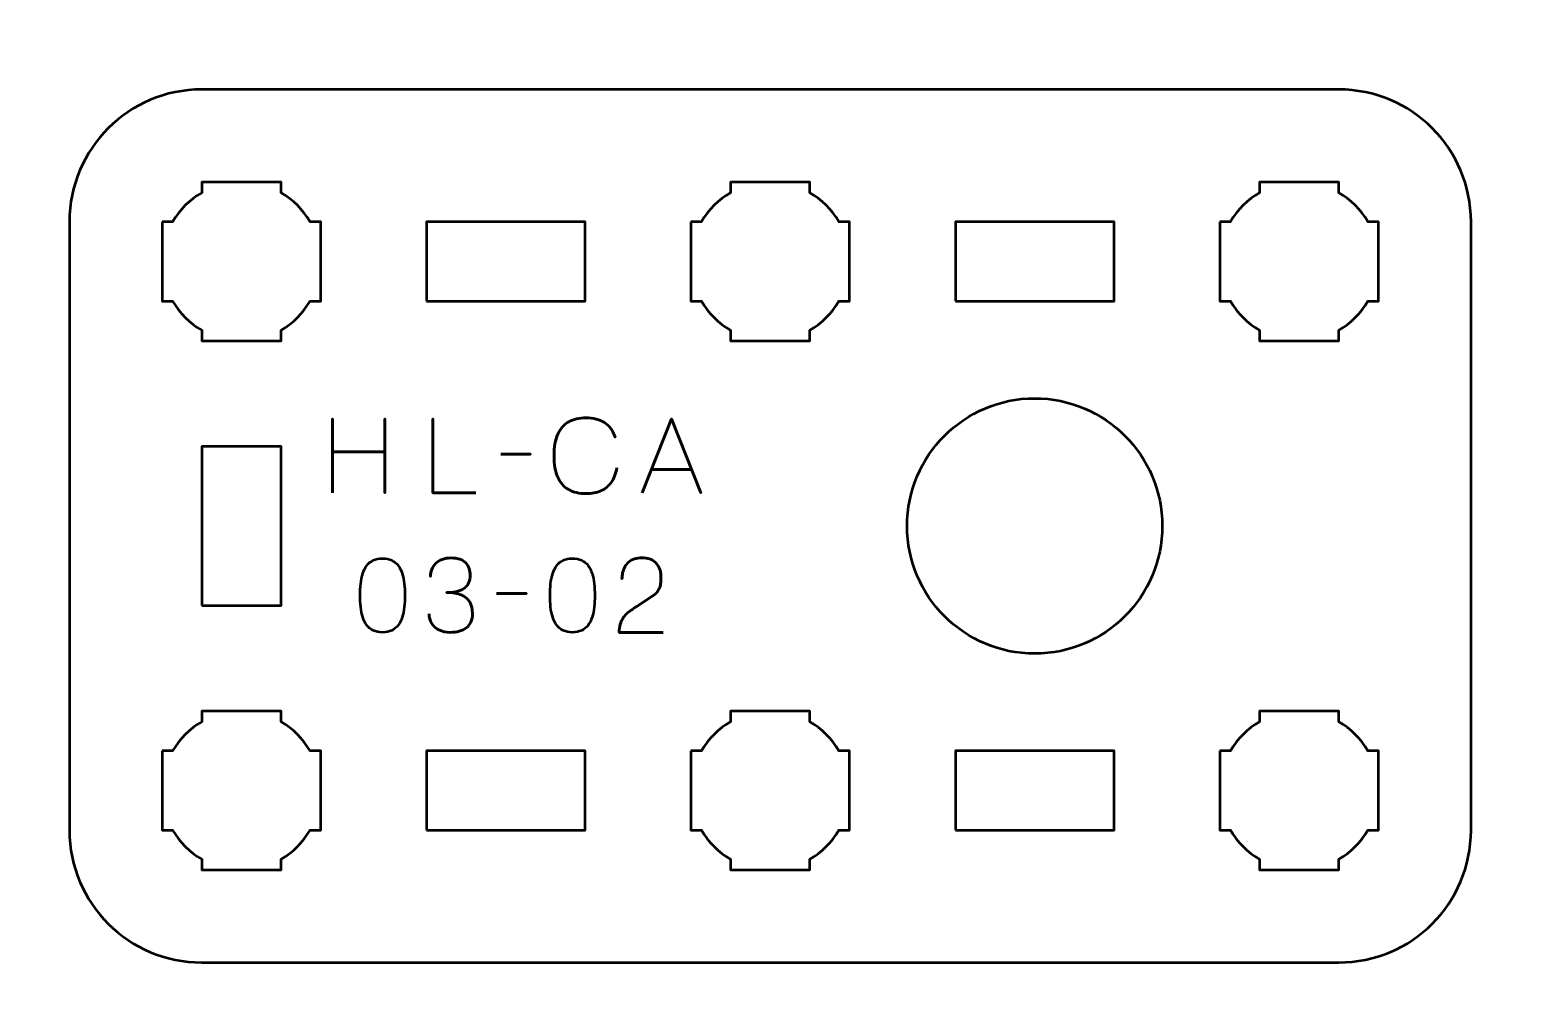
# Model space of a CAD drawing. Header units: centimetres. Extents: x -21 to 0, y -29.7 to 0.
# Drawn here: x -11.4 to -5.76, y -7.45 to -3.77 of the extents above; entities that cross this region are included whole.
import ezdxf

# ---------------------------------------------------------------- set-up
doc = ezdxf.new("R2010")
doc.units = ezdxf.units.CM
doc.header["$MEASUREMENT"] = 0
doc.layers.add('Layer 1', color=7, linetype='Continuous')

msp = doc.modelspace()

# ---------------------------------------------------------------- linework, layer by layer
at = {"layer": 'Layer 1', "lineweight": 53}
for points in [[(-9.9, -4.8), (-9.3, -4.8), (-9.3, -4.5), (-9.9, -4.5), (-9.9, -4.8)], [(-7.9, -4.8), (-7.3, -4.8), (-7.3, -4.5), (-7.9, -4.5), (-7.9, -4.8)], [(-10.75, -5.95), (-10.45, -5.95), (-10.45, -5.35), (-10.75, -5.35), (-10.75, -5.95)], [(-9.9, -6.8), (-9.3, -6.8), (-9.3, -6.5), (-9.9, -6.5), (-9.9, -6.8)], [(-7.9, -6.8), (-7.3, -6.8), (-7.3, -6.5), (-7.9, -6.5), (-7.9, -6.8)]]:
    msp.add_lwpolyline(points, close=True, dxfattribs=at)
msp.add_ellipse((-7.6, -5.65), major_axis=(0, 0.4825), ratio=1, dxfattribs=at)
at = {"layer": 'Layer 1', "color": 1, "lineweight": 53}
msp.add_open_spline([(-21.00003, -29.19995), (-21.00003, -29.19995), (-21.00003, -5.29992), (-21.00003, -5.29992), (-21.00003, -5.29992), (-21.00003, -5.21709), (-20.93286, -5.14992), (-20.85003, -5.14992), (-20.85003, -5.14992), (-20.7672, -5.14992), (-20.70003, -5.08275), (-20.70003, -4.99992), (-20.70003, -4.99992), (-20.70003, -4.91709), (-20.7672, -4.84992), (-20.85003, -4.84992), (-20.85003, -4.84992), (-20.93286, -4.84992), (-21.00003, -4.78275), (-21.00003, -4.69992), (-21.00003, -4.69992), (-21.00003, -4.61709), (-20.93286, -4.54992), (-20.85003, -4.54992), (-20.85003, -4.54992), (-20.7672, -4.54992), (-20.70003, -4.48275), (-20.70003, -4.39992), (-20.70003, -4.39992), (-20.70003, -4.31709), (-20.7672, -4.24992), (-20.85003, -4.24992), (-20.85003, -4.24992), (-20.93286, -4.24992), (-21.00003, -4.18275), (-21.00003, -4.09992), (-21.00003, -4.09992), (-21.00003, -4.01709), (-20.93286, -3.94992), (-20.85003, -3.94992), (-20.85003, -3.94992), (-20.7672, -3.94992), (-20.70003, -3.88275), (-20.70003, -3.79992), (-20.70003, -3.79992), (-20.70003, -3.71709), (-20.7672, -3.64992), (-20.85003, -3.64992), (-20.85003, -3.64992), (-20.93286, -3.64992), (-21.00003, -3.58275), (-21.00003, -3.49992), (-21.00003, -3.49992), (-21.00003, -3.41709), (-20.93286, -3.34992), (-20.85003, -3.34992), (-20.85003, -3.34992), (-20.7672, -3.34992), (-20.70003, -3.28275), (-20.70003, -3.19992), (-20.70003, -3.19992), (-20.70003, -3.11709), (-20.7672, -3.04992), (-20.85003, -3.04992), (-20.85003, -3.04992), (-20.93286, -3.04992), (-21.00003, -2.98275), (-21.00003, -2.89992), (-21.00003, -2.89992), (-21.00003, -2.81709), (-20.93286, -2.74992), (-20.85003, -2.74992), (-20.85003, -2.74992), (-20.7672, -2.74992), (-20.70003, -2.68275), (-20.70003, -2.59992), (-20.70003, -2.59992), (-20.70003, -2.51709), (-20.7672, -2.44992), (-20.85003, -2.44992), (-20.85003, -2.44992), (-20.93286, -2.44992), (-21.00003, -2.38275), (-21.00003, -2.29992), (-21.00003, -2.29992), (-21.00003, -2.21709), (-20.93286, -2.14992), (-20.85003, -2.14992), (-20.85003, -2.14992), (-20.7672, -2.14992), (-20.70003, -2.08275), (-20.70003, -1.99992), (-20.70003, -1.99992), (-20.70003, -1.91709), (-20.7672, -1.84992), (-20.85003, -1.84992), (-20.85003, -1.84992), (-20.93286, -1.84992), (-21.00003, -1.78275), (-21.00003, -1.69992), (-21.00003, -1.69992), (-21.00003, -1.61709), (-20.93286, -1.54992), (-20.85003, -1.54992), (-20.85003, -1.54992), (-20.7672, -1.54992), (-20.70003, -1.48275), (-20.70003, -1.39992), (-20.70003, -1.39992), (-20.70003, -1.31709), (-20.7672, -1.24992), (-20.85003, -1.24992), (-20.85003, -1.24992), (-20.93286, -1.24992), (-21.00003, -1.18275), (-21.00003, -1.09992), (-21.00003, -1.09992), (-21.00003, -1.09992), (-21.00003, -0.49992), (-21.00003, -0.49992), (-21.00003, -0.49992), (-21.00003, -0.22295), (-20.77694, 0.00004), (-20.49994, 0.00004), (-20.49994, 0.00004), (-20.49994, 0.00004), (-0.50008, 0.00004), (-0.50008, 0.00004), (-0.50008, 0.00004), (-0.22294, 0.00004), (0.00002, -0.22295), (0.00002, -0.49992), (0.00002, -0.49992), (0.00002, -0.49992), (0.00002, -29.19995), (0.00002, -29.19995), (0.00002, -29.19995), (0.00002, -29.47695), (-0.22294, -29.70004), (-0.50008, -29.70004), (-0.50008, -29.70004), (-0.50008, -29.70004), (-20.49994, -29.70004), (-20.49994, -29.70004), (-20.49994, -29.70004), (-20.77694, -29.70004), (-21.00003, -29.47695), (-21.00003, -29.19995)], degree=3, knots=[0, 0, 0, 0, 0.027027, 0.027027, 0.027027, 0.027027, 0.0540541, 0.0540541, 0.0540541, 0.0540541, 0.0810811, 0.0810811, 0.0810811, 0.0810811, 0.1081081, 0.1081081, 0.1081081, 0.1081081, 0.1351351, 0.1351351, 0.1351351, 0.1351351, 0.1621622, 0.1621622, 0.1621622, 0.1621622, 0.1891892, 0.1891892, 0.1891892, 0.1891892, 0.2162162, 0.2162162, 0.2162162, 0.2162162, 0.2432432, 0.2432432, 0.2432432, 0.2432432, 0.2702703, 0.2702703, 0.2702703, 0.2702703, 0.2972973, 0.2972973, 0.2972973, 0.2972973, 0.3243243, 0.3243243, 0.3243243, 0.3243243, 0.3513514, 0.3513514, 0.3513514, 0.3513514, 0.3783784, 0.3783784, 0.3783784, 0.3783784, 0.4054054, 0.4054054, 0.4054054, 0.4054054, 0.4324324, 0.4324324, 0.4324324, 0.4324324, 0.4594595, 0.4594595, 0.4594595, 0.4594595, 0.4864865, 0.4864865, 0.4864865, 0.4864865, 0.5135135, 0.5135135, 0.5135135, 0.5135135, 0.5405405, 0.5405405, 0.5405405, 0.5405405, 0.5675676, 0.5675676, 0.5675676, 0.5675676, 0.5945946, 0.5945946, 0.5945946, 0.5945946, 0.6216216, 0.6216216, 0.6216216, 0.6216216, 0.6486486, 0.6486486, 0.6486486, 0.6486486, 0.6756757, 0.6756757, 0.6756757, 0.6756757, 0.7027027, 0.7027027, 0.7027027, 0.7027027, 0.7297297, 0.7297297, 0.7297297, 0.7297297, 0.7567568, 0.7567568, 0.7567568, 0.7567568, 0.7837838, 0.7837838, 0.7837838, 0.7837838, 0.8108108, 0.8108108, 0.8108108, 0.8108108, 0.8378378, 0.8378378, 0.8378378, 0.8378378, 0.8648649, 0.8648649, 0.8648649, 0.8648649, 0.8918919, 0.8918919, 0.8918919, 0.8918919, 0.9189189, 0.9189189, 0.9189189, 0.9189189, 0.9459459, 0.9459459, 0.9459459, 0.9459459, 0.972973, 0.972973, 0.972973, 0.972973, 1, 1, 1, 1], dxfattribs=at)
at = {"layer": 'Layer 1', "color": 3, "lineweight": 53}
msp.add_open_spline([(-11.25, -6.8), (-11.25, -6.8), (-11.25, -4.5), (-11.25, -4.5), (-11.25, -4.5), (-11.25, -4.22391), (-11.02609, -4), (-10.75, -4), (-10.75, -4), (-10.75, -4), (-6.45, -4), (-6.45, -4), (-6.45, -4), (-6.17391, -4), (-5.95, -4.22391), (-5.95, -4.5), (-5.95, -4.5), (-5.95, -4.5), (-5.95, -6.8), (-5.95, -6.8), (-5.95, -6.8), (-5.95, -7.07609), (-6.17391, -7.3), (-6.45, -7.3), (-6.45, -7.3), (-6.45, -7.3), (-10.75, -7.3), (-10.75, -7.3), (-10.75, -7.3), (-11.02609, -7.3), (-11.25, -7.07609), (-11.25, -6.8)], degree=3, knots=[0, 0, 0, 0, 0.125, 0.125, 0.125, 0.125, 0.25, 0.25, 0.25, 0.25, 0.375, 0.375, 0.375, 0.375, 0.5, 0.5, 0.5, 0.5, 0.625, 0.625, 0.625, 0.625, 0.75, 0.75, 0.75, 0.75, 0.875, 0.875, 0.875, 0.875, 1, 1, 1, 1], dxfattribs=at)
at = {"layer": 'Layer 1', "lineweight": 53}
for points in [[(-10.9, -4.5), (-10.9, -4.5), (-10.85985, -4.5), (-10.85985, -4.5), (-10.85985, -4.5), (-10.8335, -4.45447), (-10.79553, -4.4165), (-10.75, -4.39015), (-10.75, -4.39015), (-10.75, -4.39015), (-10.75, -4.35), (-10.75, -4.35), (-10.75, -4.35), (-10.75, -4.35), (-10.6, -4.35), (-10.6, -4.35), (-10.6, -4.35), (-10.6, -4.35), (-10.45, -4.35), (-10.45, -4.35), (-10.45, -4.35), (-10.45, -4.35), (-10.45, -4.39015), (-10.45, -4.39015), (-10.45, -4.39015), (-10.40447, -4.4165), (-10.3665, -4.45447), (-10.34015, -4.5), (-10.34015, -4.5), (-10.34015, -4.5), (-10.3, -4.5), (-10.3, -4.5), (-10.3, -4.5), (-10.3, -4.5), (-10.3, -4.65), (-10.3, -4.65), (-10.3, -4.65), (-10.3, -4.65), (-10.3, -4.8), (-10.3, -4.8), (-10.3, -4.8), (-10.3, -4.8), (-10.34015, -4.8), (-10.34015, -4.8), (-10.34015, -4.8), (-10.3665, -4.84553), (-10.40447, -4.8835), (-10.45, -4.90985), (-10.45, -4.90985), (-10.45, -4.90985), (-10.45, -4.95), (-10.45, -4.95), (-10.45, -4.95), (-10.45, -4.95), (-10.6, -4.95), (-10.6, -4.95), (-10.6, -4.95), (-10.6, -4.95), (-10.75, -4.95), (-10.75, -4.95), (-10.75, -4.95), (-10.75, -4.95), (-10.75, -4.90985), (-10.75, -4.90985), (-10.75, -4.90985), (-10.79553, -4.8835), (-10.8335, -4.84553), (-10.85985, -4.8), (-10.85985, -4.8), (-10.85985, -4.8), (-10.9, -4.8), (-10.9, -4.8), (-10.9, -4.8), (-10.9, -4.8), (-10.9, -4.65), (-10.9, -4.65), (-10.9, -4.65), (-10.9, -4.65), (-10.9, -4.5), (-10.9, -4.5)], [(-8.9, -4.5), (-8.9, -4.5), (-8.85985, -4.5), (-8.85985, -4.5), (-8.85985, -4.5), (-8.8335, -4.45447), (-8.79553, -4.4165), (-8.75, -4.39015), (-8.75, -4.39015), (-8.75, -4.39015), (-8.75, -4.35), (-8.75, -4.35), (-8.75, -4.35), (-8.75, -4.35), (-8.6, -4.35), (-8.6, -4.35), (-8.6, -4.35), (-8.6, -4.35), (-8.45, -4.35), (-8.45, -4.35), (-8.45, -4.35), (-8.45, -4.35), (-8.45, -4.39015), (-8.45, -4.39015), (-8.45, -4.39015), (-8.40447, -4.4165), (-8.3665, -4.45447), (-8.34015, -4.5), (-8.34015, -4.5), (-8.34015, -4.5), (-8.3, -4.5), (-8.3, -4.5), (-8.3, -4.5), (-8.3, -4.5), (-8.3, -4.65), (-8.3, -4.65), (-8.3, -4.65), (-8.3, -4.65), (-8.3, -4.8), (-8.3, -4.8), (-8.3, -4.8), (-8.3, -4.8), (-8.34015, -4.8), (-8.34015, -4.8), (-8.34015, -4.8), (-8.3665, -4.84553), (-8.40447, -4.8835), (-8.45, -4.90985), (-8.45, -4.90985), (-8.45, -4.90985), (-8.45, -4.95), (-8.45, -4.95), (-8.45, -4.95), (-8.45, -4.95), (-8.6, -4.95), (-8.6, -4.95), (-8.6, -4.95), (-8.6, -4.95), (-8.75, -4.95), (-8.75, -4.95), (-8.75, -4.95), (-8.75, -4.95), (-8.75, -4.90985), (-8.75, -4.90985), (-8.75, -4.90985), (-8.79553, -4.8835), (-8.8335, -4.84553), (-8.85985, -4.8), (-8.85985, -4.8), (-8.85985, -4.8), (-8.9, -4.8), (-8.9, -4.8), (-8.9, -4.8), (-8.9, -4.8), (-8.9, -4.65), (-8.9, -4.65), (-8.9, -4.65), (-8.9, -4.65), (-8.9, -4.5), (-8.9, -4.5)], [(-6.9, -4.5), (-6.9, -4.5), (-6.85985, -4.5), (-6.85985, -4.5), (-6.85985, -4.5), (-6.8335, -4.45447), (-6.79553, -4.4165), (-6.75, -4.39015), (-6.75, -4.39015), (-6.75, -4.39015), (-6.75, -4.35), (-6.75, -4.35), (-6.75, -4.35), (-6.75, -4.35), (-6.6, -4.35), (-6.6, -4.35), (-6.6, -4.35), (-6.6, -4.35), (-6.45, -4.35), (-6.45, -4.35), (-6.45, -4.35), (-6.45, -4.35), (-6.45, -4.39015), (-6.45, -4.39015), (-6.45, -4.39015), (-6.40447, -4.4165), (-6.3665, -4.45447), (-6.34015, -4.5), (-6.34015, -4.5), (-6.34015, -4.5), (-6.3, -4.5), (-6.3, -4.5), (-6.3, -4.5), (-6.3, -4.5), (-6.3, -4.65), (-6.3, -4.65), (-6.3, -4.65), (-6.3, -4.65), (-6.3, -4.8), (-6.3, -4.8), (-6.3, -4.8), (-6.3, -4.8), (-6.34015, -4.8), (-6.34015, -4.8), (-6.34015, -4.8), (-6.3665, -4.84553), (-6.40447, -4.8835), (-6.45, -4.90985), (-6.45, -4.90985), (-6.45, -4.90985), (-6.45, -4.95), (-6.45, -4.95), (-6.45, -4.95), (-6.45, -4.95), (-6.6, -4.95), (-6.6, -4.95), (-6.6, -4.95), (-6.6, -4.95), (-6.75, -4.95), (-6.75, -4.95), (-6.75, -4.95), (-6.75, -4.95), (-6.75, -4.90985), (-6.75, -4.90985), (-6.75, -4.90985), (-6.79553, -4.8835), (-6.8335, -4.84553), (-6.85985, -4.8), (-6.85985, -4.8), (-6.85985, -4.8), (-6.9, -4.8), (-6.9, -4.8), (-6.9, -4.8), (-6.9, -4.8), (-6.9, -4.65), (-6.9, -4.65), (-6.9, -4.65), (-6.9, -4.65), (-6.9, -4.5), (-6.9, -4.5)], [(-10.9, -6.5), (-10.9, -6.5), (-10.85985, -6.5), (-10.85985, -6.5), (-10.85985, -6.5), (-10.8335, -6.45447), (-10.79553, -6.4165), (-10.75, -6.39015), (-10.75, -6.39015), (-10.75, -6.39015), (-10.75, -6.35), (-10.75, -6.35), (-10.75, -6.35), (-10.75, -6.35), (-10.6, -6.35), (-10.6, -6.35), (-10.6, -6.35), (-10.6, -6.35), (-10.45, -6.35), (-10.45, -6.35), (-10.45, -6.35), (-10.45, -6.35), (-10.45, -6.39015), (-10.45, -6.39015), (-10.45, -6.39015), (-10.40447, -6.4165), (-10.3665, -6.45447), (-10.34015, -6.5), (-10.34015, -6.5), (-10.34015, -6.5), (-10.3, -6.5), (-10.3, -6.5), (-10.3, -6.5), (-10.3, -6.5), (-10.3, -6.65), (-10.3, -6.65), (-10.3, -6.65), (-10.3, -6.65), (-10.3, -6.8), (-10.3, -6.8), (-10.3, -6.8), (-10.3, -6.8), (-10.34015, -6.8), (-10.34015, -6.8), (-10.34015, -6.8), (-10.3665, -6.84553), (-10.40447, -6.8835), (-10.45, -6.90985), (-10.45, -6.90985), (-10.45, -6.90985), (-10.45, -6.95), (-10.45, -6.95), (-10.45, -6.95), (-10.45, -6.95), (-10.6, -6.95), (-10.6, -6.95), (-10.6, -6.95), (-10.6, -6.95), (-10.75, -6.95), (-10.75, -6.95), (-10.75, -6.95), (-10.75, -6.95), (-10.75, -6.90985), (-10.75, -6.90985), (-10.75, -6.90985), (-10.79553, -6.8835), (-10.8335, -6.84553), (-10.85985, -6.8), (-10.85985, -6.8), (-10.85985, -6.8), (-10.9, -6.8), (-10.9, -6.8), (-10.9, -6.8), (-10.9, -6.8), (-10.9, -6.65), (-10.9, -6.65), (-10.9, -6.65), (-10.9, -6.65), (-10.9, -6.5), (-10.9, -6.5)], [(-8.9, -6.5), (-8.9, -6.5), (-8.85985, -6.5), (-8.85985, -6.5), (-8.85985, -6.5), (-8.8335, -6.45447), (-8.79553, -6.4165), (-8.75, -6.39015), (-8.75, -6.39015), (-8.75, -6.39015), (-8.75, -6.35), (-8.75, -6.35), (-8.75, -6.35), (-8.75, -6.35), (-8.6, -6.35), (-8.6, -6.35), (-8.6, -6.35), (-8.6, -6.35), (-8.45, -6.35), (-8.45, -6.35), (-8.45, -6.35), (-8.45, -6.35), (-8.45, -6.39015), (-8.45, -6.39015), (-8.45, -6.39015), (-8.40447, -6.4165), (-8.3665, -6.45447), (-8.34015, -6.5), (-8.34015, -6.5), (-8.34015, -6.5), (-8.3, -6.5), (-8.3, -6.5), (-8.3, -6.5), (-8.3, -6.5), (-8.3, -6.65), (-8.3, -6.65), (-8.3, -6.65), (-8.3, -6.65), (-8.3, -6.8), (-8.3, -6.8), (-8.3, -6.8), (-8.3, -6.8), (-8.34015, -6.8), (-8.34015, -6.8), (-8.34015, -6.8), (-8.3665, -6.84553), (-8.40447, -6.8835), (-8.45, -6.90985), (-8.45, -6.90985), (-8.45, -6.90985), (-8.45, -6.95), (-8.45, -6.95), (-8.45, -6.95), (-8.45, -6.95), (-8.6, -6.95), (-8.6, -6.95), (-8.6, -6.95), (-8.6, -6.95), (-8.75, -6.95), (-8.75, -6.95), (-8.75, -6.95), (-8.75, -6.95), (-8.75, -6.90985), (-8.75, -6.90985), (-8.75, -6.90985), (-8.79553, -6.8835), (-8.8335, -6.84553), (-8.85985, -6.8), (-8.85985, -6.8), (-8.85985, -6.8), (-8.9, -6.8), (-8.9, -6.8), (-8.9, -6.8), (-8.9, -6.8), (-8.9, -6.65), (-8.9, -6.65), (-8.9, -6.65), (-8.9, -6.65), (-8.9, -6.5), (-8.9, -6.5)], [(-6.9, -6.5), (-6.9, -6.5), (-6.85985, -6.5), (-6.85985, -6.5), (-6.85985, -6.5), (-6.8335, -6.45447), (-6.79553, -6.4165), (-6.75, -6.39015), (-6.75, -6.39015), (-6.75, -6.39015), (-6.75, -6.35), (-6.75, -6.35), (-6.75, -6.35), (-6.75, -6.35), (-6.6, -6.35), (-6.6, -6.35), (-6.6, -6.35), (-6.6, -6.35), (-6.45, -6.35), (-6.45, -6.35), (-6.45, -6.35), (-6.45, -6.35), (-6.45, -6.39015), (-6.45, -6.39015), (-6.45, -6.39015), (-6.40447, -6.4165), (-6.3665, -6.45447), (-6.34015, -6.5), (-6.34015, -6.5), (-6.34015, -6.5), (-6.3, -6.5), (-6.3, -6.5), (-6.3, -6.5), (-6.3, -6.5), (-6.3, -6.65), (-6.3, -6.65), (-6.3, -6.65), (-6.3, -6.65), (-6.3, -6.8), (-6.3, -6.8), (-6.3, -6.8), (-6.3, -6.8), (-6.34015, -6.8), (-6.34015, -6.8), (-6.34015, -6.8), (-6.3665, -6.84553), (-6.40447, -6.8835), (-6.45, -6.90985), (-6.45, -6.90985), (-6.45, -6.90985), (-6.45, -6.95), (-6.45, -6.95), (-6.45, -6.95), (-6.45, -6.95), (-6.6, -6.95), (-6.6, -6.95), (-6.6, -6.95), (-6.6, -6.95), (-6.75, -6.95), (-6.75, -6.95), (-6.75, -6.95), (-6.75, -6.95), (-6.75, -6.90985), (-6.75, -6.90985), (-6.75, -6.90985), (-6.79553, -6.8835), (-6.8335, -6.84553), (-6.85985, -6.8), (-6.85985, -6.8), (-6.85985, -6.8), (-6.9, -6.8), (-6.9, -6.8), (-6.9, -6.8), (-6.9, -6.8), (-6.9, -6.65), (-6.9, -6.65), (-6.9, -6.65), (-6.9, -6.65), (-6.9, -6.5), (-6.9, -6.5)]]:
    msp.add_open_spline(points, degree=3, knots=[0, 0, 0, 0, 0.05, 0.05, 0.05, 0.05, 0.1, 0.1, 0.1, 0.1, 0.15, 0.15, 0.15, 0.15, 0.2, 0.2, 0.2, 0.2, 0.25, 0.25, 0.25, 0.25, 0.3, 0.3, 0.3, 0.3, 0.35, 0.35, 0.35, 0.35, 0.4, 0.4, 0.4, 0.4, 0.45, 0.45, 0.45, 0.45, 0.5, 0.5, 0.5, 0.5, 0.55, 0.55, 0.55, 0.55, 0.6, 0.6, 0.6, 0.6, 0.65, 0.65, 0.65, 0.65, 0.7, 0.7, 0.7, 0.7, 0.75, 0.75, 0.75, 0.75, 0.8, 0.8, 0.8, 0.8, 0.85, 0.85, 0.85, 0.85, 0.9, 0.9, 0.9, 0.9, 0.95, 0.95, 0.95, 0.95, 1, 1, 1, 1], dxfattribs=at)
at = {"layer": 'Layer 1', "color": 5, "lineweight": 53}
for points, knots in [([(-9.18012, -5.43071), (-9.18426, -5.45289), (-9.1915, -5.4712), (-9.20165, -5.48556), (-9.20165, -5.48556), (-9.21187, -5.49985), (-9.22494, -5.51046), (-9.24085, -5.51738), (-9.24085, -5.51738), (-9.25669, -5.5243), (-9.27532, -5.52779), (-9.29653, -5.52772), (-9.29653, -5.52772), (-9.32234, -5.52779), (-9.34427, -5.52281), (-9.36225, -5.51265), (-9.36225, -5.51265), (-9.38023, -5.50257), (-9.39394, -5.48698), (-9.40338, -5.46583), (-9.40338, -5.46583), (-9.41282, -5.44468), (-9.41754, -5.41758), (-9.41761, -5.38453), (-9.41761, -5.38453), (-9.41754, -5.35161), (-9.41282, -5.32458), (-9.40338, -5.30343), (-9.40338, -5.30343), (-9.39394, -5.28228), (-9.38023, -5.26662), (-9.36225, -5.25647), (-9.36225, -5.25647), (-9.34427, -5.24632), (-9.32234, -5.24127), (-9.29653, -5.24134), (-9.29653, -5.24134), (-9.26892, -5.24127), (-9.24576, -5.24716), (-9.22714, -5.25899), (-9.22714, -5.25899), (-9.20857, -5.27083), (-9.19493, -5.28913), (-9.18633, -5.3139), (-9.18633, -5.3139), (-9.19493, -5.28913), (-9.20857, -5.27083), (-9.22714, -5.25899), (-9.22714, -5.25899), (-9.24576, -5.24716), (-9.26892, -5.24127), (-9.29653, -5.24134), (-9.29653, -5.24134), (-9.32234, -5.24127), (-9.34427, -5.24632), (-9.36225, -5.25647), (-9.36225, -5.25647), (-9.38023, -5.26662), (-9.39394, -5.28228), (-9.40338, -5.30343), (-9.40338, -5.30343), (-9.41282, -5.32458), (-9.41754, -5.35161), (-9.41761, -5.38453), (-9.41761, -5.38453), (-9.41754, -5.41758), (-9.41282, -5.44468), (-9.40338, -5.46583), (-9.40338, -5.46583), (-9.39394, -5.48698), (-9.38023, -5.50257), (-9.36225, -5.51265), (-9.36225, -5.51265), (-9.34427, -5.52281), (-9.32234, -5.52779), (-9.29653, -5.52772), (-9.29653, -5.52772), (-9.27532, -5.52779), (-9.25669, -5.5243), (-9.24085, -5.51738), (-9.24085, -5.51738), (-9.22494, -5.51046), (-9.21187, -5.49985), (-9.20165, -5.48556), (-9.20165, -5.48556), (-9.1915, -5.4712), (-9.18426, -5.45289), (-9.18012, -5.43071)], [0, 0, 0, 0, 0.0454545, 0.0454545, 0.0454545, 0.0454545, 0.0909091, 0.0909091, 0.0909091, 0.0909091, 0.1363636, 0.1363636, 0.1363636, 0.1363636, 0.1818182, 0.1818182, 0.1818182, 0.1818182, 0.2272727, 0.2272727, 0.2272727, 0.2272727, 0.2727273, 0.2727273, 0.2727273, 0.2727273, 0.3181818, 0.3181818, 0.3181818, 0.3181818, 0.3636364, 0.3636364, 0.3636364, 0.3636364, 0.4090909, 0.4090909, 0.4090909, 0.4090909, 0.4545455, 0.4545455, 0.4545455, 0.4545455, 0.5, 0.5, 0.5, 0.5, 0.5454545, 0.5454545, 0.5454545, 0.5454545, 0.5909091, 0.5909091, 0.5909091, 0.5909091, 0.6363636, 0.6363636, 0.6363636, 0.6363636, 0.6818182, 0.6818182, 0.6818182, 0.6818182, 0.7272727, 0.7272727, 0.7272727, 0.7272727, 0.7727273, 0.7727273, 0.7727273, 0.7727273, 0.8181818, 0.8181818, 0.8181818, 0.8181818, 0.8636364, 0.8636364, 0.8636364, 0.8636364, 0.9090909, 0.9090909, 0.9090909, 0.9090909, 0.9545455, 0.9545455, 0.9545455, 0.9545455, 1, 1, 1, 1]), ([(-10.25505, -5.52462), (-10.25505, -5.52462), (-10.25505, -5.36978), (-10.25505, -5.36978), (-10.25505, -5.36978), (-10.25505, -5.36978), (-10.05753, -5.36978), (-10.05753, -5.36978), (-10.05753, -5.36978), (-10.05753, -5.36978), (-10.05753, -5.52462), (-10.05753, -5.52462), (-10.05753, -5.52462), (-10.05753, -5.52462), (-10.05753, -5.24522), (-10.05753, -5.24522), (-10.05753, -5.24522), (-10.05753, -5.24522), (-10.05753, -5.36978), (-10.05753, -5.36978), (-10.05753, -5.36978), (-10.05753, -5.36978), (-10.25505, -5.36978), (-10.25505, -5.36978), (-10.25505, -5.36978), (-10.25505, -5.36978), (-10.25505, -5.24522), (-10.25505, -5.24522), (-10.25505, -5.24522), (-10.25505, -5.24522), (-10.25505, -5.52462), (-10.25505, -5.52462)], [0, 0, 0, 0, 0.125, 0.125, 0.125, 0.125, 0.25, 0.25, 0.25, 0.25, 0.375, 0.375, 0.375, 0.375, 0.5, 0.5, 0.5, 0.5, 0.625, 0.625, 0.625, 0.625, 0.75, 0.75, 0.75, 0.75, 0.875, 0.875, 0.875, 0.875, 1, 1, 1, 1]), ([(-9.71293, -5.52462), (-9.71293, -5.52462), (-9.8763, -5.52462), (-9.8763, -5.52462), (-9.8763, -5.52462), (-9.8763, -5.52462), (-9.8763, -5.24483), (-9.8763, -5.24483), (-9.8763, -5.24483), (-9.8763, -5.24483), (-9.8763, -5.52462), (-9.8763, -5.52462), (-9.8763, -5.52462), (-9.8763, -5.52462), (-9.71293, -5.52462), (-9.71293, -5.52462)], [0, 0, 0, 0, 0.25, 0.25, 0.25, 0.25, 0.5, 0.5, 0.5, 0.5, 0.75, 0.75, 0.75, 0.75, 1, 1, 1, 1]), ([(-9.08465, -5.52462), (-9.08465, -5.52462), (-8.97366, -5.24483), (-8.97366, -5.24483), (-8.97366, -5.24483), (-8.97366, -5.24483), (-8.86229, -5.52462), (-8.86229, -5.52462), (-8.86229, -5.52462), (-8.86229, -5.52462), (-8.97366, -5.24483), (-8.97366, -5.24483), (-8.97366, -5.24483), (-8.97366, -5.24483), (-9.08465, -5.52462), (-9.08465, -5.52462)], [0, 0, 0, 0, 0.25, 0.25, 0.25, 0.25, 0.5, 0.5, 0.5, 0.5, 0.75, 0.75, 0.75, 0.75, 1, 1, 1, 1]), ([(-9.6194, -5.37832), (-9.6194, -5.37832), (-9.50647, -5.37832), (-9.50647, -5.37832), (-9.50647, -5.37832), (-9.50647, -5.37832), (-9.6194, -5.37832), (-9.6194, -5.37832)], [0, 0, 0, 0, 0.5, 0.5, 0.5, 0.5, 1, 1, 1, 1]), ([(-9.04972, -5.43653), (-9.04972, -5.43653), (-8.8976, -5.43653), (-8.8976, -5.43653), (-8.8976, -5.43653), (-8.8976, -5.43653), (-9.04972, -5.43653), (-9.04972, -5.43653)], [0, 0, 0, 0, 0.5, 0.5, 0.5, 0.5, 1, 1, 1, 1]), ([(-10.06644, -6.052), (-10.05286, -6.05194), (-10.04115, -6.04954), (-10.03139, -6.04489), (-10.03139, -6.04489), (-10.02169, -6.04023), (-10.0136, -6.03357), (-10.00713, -6.02509), (-10.00713, -6.02509), (-10.00073, -6.01656), (-9.99569, -6.00647), (-9.99193, -5.99483), (-9.99193, -5.99483), (-9.98825, -5.98318), (-9.9856, -5.97044), (-9.98411, -5.95647), (-9.98411, -5.95647), (-9.98256, -5.9425), (-9.98178, -5.92782), (-9.98185, -5.9123), (-9.98185, -5.9123), (-9.98178, -5.89684), (-9.98256, -5.88216), (-9.98411, -5.86825), (-9.98411, -5.86825), (-9.9856, -5.85435), (-9.98825, -5.84154), (-9.99193, -5.8299), (-9.99193, -5.8299), (-9.99569, -5.81832), (-10.00073, -5.80823), (-10.00713, -5.79963), (-10.00713, -5.79963), (-10.0136, -5.79109), (-10.02169, -5.78443), (-10.03139, -5.77978), (-10.03139, -5.77978), (-10.04115, -5.77505), (-10.05286, -5.77266), (-10.06644, -5.7726), (-10.06644, -5.7726), (-10.08002, -5.77266), (-10.09173, -5.77505), (-10.1015, -5.77978), (-10.1015, -5.77978), (-10.1112, -5.78443), (-10.11928, -5.79109), (-10.12575, -5.79963), (-10.12575, -5.79963), (-10.13215, -5.80823), (-10.1372, -5.81832), (-10.14095, -5.8299), (-10.14095, -5.8299), (-10.14464, -5.84154), (-10.14729, -5.85435), (-10.14878, -5.86825), (-10.14878, -5.86825), (-10.15033, -5.88216), (-10.1511, -5.89684), (-10.15104, -5.9123), (-10.15104, -5.9123), (-10.1511, -5.92782), (-10.15033, -5.9425), (-10.14878, -5.95647), (-10.14878, -5.95647), (-10.14729, -5.97044), (-10.14464, -5.98318), (-10.14095, -5.99483), (-10.14095, -5.99483), (-10.1372, -6.00647), (-10.13215, -6.01656), (-10.12575, -6.02509), (-10.12575, -6.02509), (-10.11928, -6.03357), (-10.1112, -6.04023), (-10.1015, -6.04489), (-10.1015, -6.04489), (-10.09173, -6.04954), (-10.08002, -6.05194), (-10.06644, -6.052)], [0, 0, 0, 0, 0.05, 0.05, 0.05, 0.05, 0.1, 0.1, 0.1, 0.1, 0.15, 0.15, 0.15, 0.15, 0.2, 0.2, 0.2, 0.2, 0.25, 0.25, 0.25, 0.25, 0.3, 0.3, 0.3, 0.3, 0.35, 0.35, 0.35, 0.35, 0.4, 0.4, 0.4, 0.4, 0.45, 0.45, 0.45, 0.45, 0.5, 0.5, 0.5, 0.5, 0.55, 0.55, 0.55, 0.55, 0.6, 0.6, 0.6, 0.6, 0.65, 0.65, 0.65, 0.65, 0.7, 0.7, 0.7, 0.7, 0.75, 0.75, 0.75, 0.75, 0.8, 0.8, 0.8, 0.8, 0.85, 0.85, 0.85, 0.85, 0.9, 0.9, 0.9, 0.9, 0.95, 0.95, 0.95, 0.95, 1, 1, 1, 1]), ([(-10.06644, -6.052), (-10.05286, -6.05194), (-10.04115, -6.04954), (-10.03139, -6.04489), (-10.03139, -6.04489), (-10.02169, -6.04023), (-10.0136, -6.03357), (-10.00713, -6.02509), (-10.00713, -6.02509), (-10.00073, -6.01656), (-9.99569, -6.00647), (-9.99193, -5.99483), (-9.99193, -5.99483), (-9.98825, -5.98318), (-9.9856, -5.97044), (-9.98411, -5.95647), (-9.98411, -5.95647), (-9.98256, -5.9425), (-9.98178, -5.92782), (-9.98185, -5.9123), (-9.98185, -5.9123), (-9.98178, -5.89684), (-9.98256, -5.88216), (-9.98411, -5.86825), (-9.98411, -5.86825), (-9.9856, -5.85435), (-9.98825, -5.84154), (-9.99193, -5.8299), (-9.99193, -5.8299), (-9.99569, -5.81832), (-10.00073, -5.80823), (-10.00713, -5.79963), (-10.00713, -5.79963), (-10.0136, -5.79109), (-10.02169, -5.78443), (-10.03139, -5.77978), (-10.03139, -5.77978), (-10.04115, -5.77505), (-10.05286, -5.77266), (-10.06644, -5.7726), (-10.06644, -5.7726), (-10.08002, -5.77266), (-10.09173, -5.77505), (-10.1015, -5.77978), (-10.1015, -5.77978), (-10.1112, -5.78443), (-10.11928, -5.79109), (-10.12575, -5.79963), (-10.12575, -5.79963), (-10.13215, -5.80823), (-10.1372, -5.81832), (-10.14095, -5.8299), (-10.14095, -5.8299), (-10.14464, -5.84154), (-10.14729, -5.85435), (-10.14878, -5.86825), (-10.14878, -5.86825), (-10.15033, -5.88216), (-10.1511, -5.89684), (-10.15104, -5.9123), (-10.15104, -5.9123), (-10.1511, -5.92782), (-10.15033, -5.9425), (-10.14878, -5.95647), (-10.14878, -5.95647), (-10.14729, -5.97044), (-10.14464, -5.98318), (-10.14095, -5.99483), (-10.14095, -5.99483), (-10.1372, -6.00647), (-10.13215, -6.01656), (-10.12575, -6.02509), (-10.12575, -6.02509), (-10.11928, -6.03357), (-10.1112, -6.04023), (-10.1015, -6.04489), (-10.1015, -6.04489), (-10.09173, -6.04954), (-10.08002, -6.05194), (-10.06644, -6.052)], [0, 0, 0, 0, 0.05, 0.05, 0.05, 0.05, 0.1, 0.1, 0.1, 0.1, 0.15, 0.15, 0.15, 0.15, 0.2, 0.2, 0.2, 0.2, 0.25, 0.25, 0.25, 0.25, 0.3, 0.3, 0.3, 0.3, 0.35, 0.35, 0.35, 0.35, 0.4, 0.4, 0.4, 0.4, 0.45, 0.45, 0.45, 0.45, 0.5, 0.5, 0.5, 0.5, 0.55, 0.55, 0.55, 0.55, 0.6, 0.6, 0.6, 0.6, 0.65, 0.65, 0.65, 0.65, 0.7, 0.7, 0.7, 0.7, 0.75, 0.75, 0.75, 0.75, 0.8, 0.8, 0.8, 0.8, 0.85, 0.85, 0.85, 0.85, 0.9, 0.9, 0.9, 0.9, 0.95, 0.95, 0.95, 0.95, 1, 1, 1, 1]), ([(-9.88988, -5.98176), (-9.88981, -5.99573), (-9.88658, -6.00789), (-9.88018, -6.01843), (-9.88018, -6.01843), (-9.87378, -6.02891), (-9.86466, -6.03712), (-9.85276, -6.04301), (-9.85276, -6.04301), (-9.84085, -6.0489), (-9.82656, -6.05187), (-9.80994, -6.052), (-9.80994, -6.052), (-9.79746, -6.052), (-9.78614, -6.05071), (-9.77585, -6.04799), (-9.77585, -6.04799), (-9.76564, -6.04527), (-9.75684, -6.04107), (-9.7494, -6.03531), (-9.7494, -6.03531), (-9.74196, -6.02956), (-9.73627, -6.02212), (-9.7322, -6.01306), (-9.7322, -6.01306), (-9.72819, -6.00395), (-9.72618, -5.99301), (-9.72612, -5.98021), (-9.72612, -5.98021), (-9.72605, -5.96313), (-9.72955, -5.94871), (-9.73647, -5.937), (-9.73647, -5.937), (-9.74339, -5.9253), (-9.75412, -5.9165), (-9.76855, -5.91049), (-9.76855, -5.91049), (-9.78297, -5.90447), (-9.80147, -5.90143), (-9.82391, -5.90143), (-9.82391, -5.90143), (-9.80716, -5.9015), (-9.79312, -5.89995), (-9.78168, -5.89678), (-9.78168, -5.89678), (-9.77029, -5.89361), (-9.76117, -5.88914), (-9.75432, -5.88332), (-9.75432, -5.88332), (-9.74746, -5.87757), (-9.74248, -5.87071), (-9.73951, -5.86282), (-9.73951, -5.86282), (-9.73647, -5.85499), (-9.73498, -5.84639), (-9.73504, -5.83701), (-9.73504, -5.83701), (-9.73498, -5.82764), (-9.73627, -5.81897), (-9.73886, -5.81095), (-9.73886, -5.81095), (-9.74138, -5.80293), (-9.74552, -5.79588), (-9.75115, -5.78987), (-9.75115, -5.78987), (-9.75677, -5.78385), (-9.76421, -5.77913), (-9.77333, -5.77577), (-9.77333, -5.77577), (-9.78252, -5.7724), (-9.79371, -5.77072), (-9.80683, -5.77066), (-9.80683, -5.77066), (-9.8199, -5.77072), (-9.83135, -5.77266), (-9.84105, -5.77641), (-9.84105, -5.77641), (-9.85081, -5.78016), (-9.85883, -5.78527), (-9.8653, -5.79181), (-9.8653, -5.79181), (-9.87171, -5.79834), (-9.87649, -5.80578), (-9.87966, -5.81418), (-9.87966, -5.81418), (-9.88289, -5.82259), (-9.88445, -5.83152), (-9.88445, -5.8409), (-9.88445, -5.8409), (-9.88445, -5.83152), (-9.88289, -5.82259), (-9.87966, -5.81418), (-9.87966, -5.81418), (-9.87649, -5.80578), (-9.87171, -5.79834), (-9.8653, -5.79181), (-9.8653, -5.79181), (-9.85883, -5.78527), (-9.85081, -5.78016), (-9.84105, -5.77641), (-9.84105, -5.77641), (-9.83135, -5.77266), (-9.8199, -5.77072), (-9.80683, -5.77066), (-9.80683, -5.77066), (-9.79371, -5.77072), (-9.78252, -5.7724), (-9.77333, -5.77577), (-9.77333, -5.77577), (-9.76421, -5.77913), (-9.75677, -5.78385), (-9.75115, -5.78987), (-9.75115, -5.78987), (-9.74552, -5.79588), (-9.74138, -5.80293), (-9.73886, -5.81095), (-9.73886, -5.81095), (-9.73627, -5.81897), (-9.73498, -5.82764), (-9.73504, -5.83701), (-9.73504, -5.83701), (-9.73498, -5.84639), (-9.73647, -5.85499), (-9.73951, -5.86282), (-9.73951, -5.86282), (-9.74248, -5.87071), (-9.74746, -5.87757), (-9.75432, -5.88332), (-9.75432, -5.88332), (-9.76117, -5.88914), (-9.77029, -5.89361), (-9.78168, -5.89678), (-9.78168, -5.89678), (-9.79312, -5.89995), (-9.80716, -5.9015), (-9.82391, -5.90143), (-9.82391, -5.90143), (-9.80147, -5.90143), (-9.78297, -5.90447), (-9.76855, -5.91049), (-9.76855, -5.91049), (-9.75412, -5.9165), (-9.74339, -5.9253), (-9.73647, -5.937), (-9.73647, -5.937), (-9.72955, -5.94871), (-9.72605, -5.96313), (-9.72612, -5.98021), (-9.72612, -5.98021), (-9.72618, -5.99301), (-9.72819, -6.00395), (-9.7322, -6.01306), (-9.7322, -6.01306), (-9.73627, -6.02212), (-9.74196, -6.02956), (-9.7494, -6.03531), (-9.7494, -6.03531), (-9.75684, -6.04107), (-9.76564, -6.04527), (-9.77585, -6.04799), (-9.77585, -6.04799), (-9.78614, -6.05071), (-9.79746, -6.052), (-9.80994, -6.052), (-9.80994, -6.052), (-9.82656, -6.05187), (-9.84085, -6.0489), (-9.85276, -6.04301), (-9.85276, -6.04301), (-9.86466, -6.03712), (-9.87378, -6.02891), (-9.88018, -6.01843), (-9.88018, -6.01843), (-9.88658, -6.00789), (-9.88981, -5.99573), (-9.88988, -5.98176)], [0, 0, 0, 0, 0.0227273, 0.0227273, 0.0227273, 0.0227273, 0.0454545, 0.0454545, 0.0454545, 0.0454545, 0.0681818, 0.0681818, 0.0681818, 0.0681818, 0.0909091, 0.0909091, 0.0909091, 0.0909091, 0.1136364, 0.1136364, 0.1136364, 0.1136364, 0.1363636, 0.1363636, 0.1363636, 0.1363636, 0.1590909, 0.1590909, 0.1590909, 0.1590909, 0.1818182, 0.1818182, 0.1818182, 0.1818182, 0.2045455, 0.2045455, 0.2045455, 0.2045455, 0.2272727, 0.2272727, 0.2272727, 0.2272727, 0.25, 0.25, 0.25, 0.25, 0.2727273, 0.2727273, 0.2727273, 0.2727273, 0.2954545, 0.2954545, 0.2954545, 0.2954545, 0.3181818, 0.3181818, 0.3181818, 0.3181818, 0.3409091, 0.3409091, 0.3409091, 0.3409091, 0.3636364, 0.3636364, 0.3636364, 0.3636364, 0.3863636, 0.3863636, 0.3863636, 0.3863636, 0.4090909, 0.4090909, 0.4090909, 0.4090909, 0.4318182, 0.4318182, 0.4318182, 0.4318182, 0.4545455, 0.4545455, 0.4545455, 0.4545455, 0.4772727, 0.4772727, 0.4772727, 0.4772727, 0.5, 0.5, 0.5, 0.5, 0.5227273, 0.5227273, 0.5227273, 0.5227273, 0.5454545, 0.5454545, 0.5454545, 0.5454545, 0.5681818, 0.5681818, 0.5681818, 0.5681818, 0.5909091, 0.5909091, 0.5909091, 0.5909091, 0.6136364, 0.6136364, 0.6136364, 0.6136364, 0.6363636, 0.6363636, 0.6363636, 0.6363636, 0.6590909, 0.6590909, 0.6590909, 0.6590909, 0.6818182, 0.6818182, 0.6818182, 0.6818182, 0.7045455, 0.7045455, 0.7045455, 0.7045455, 0.7272727, 0.7272727, 0.7272727, 0.7272727, 0.75, 0.75, 0.75, 0.75, 0.7727273, 0.7727273, 0.7727273, 0.7727273, 0.7954545, 0.7954545, 0.7954545, 0.7954545, 0.8181818, 0.8181818, 0.8181818, 0.8181818, 0.8409091, 0.8409091, 0.8409091, 0.8409091, 0.8636364, 0.8636364, 0.8636364, 0.8636364, 0.8863636, 0.8863636, 0.8863636, 0.8863636, 0.9090909, 0.9090909, 0.9090909, 0.9090909, 0.9318182, 0.9318182, 0.9318182, 0.9318182, 0.9545455, 0.9545455, 0.9545455, 0.9545455, 0.9772727, 0.9772727, 0.9772727, 0.9772727, 1, 1, 1, 1]), ([(-9.34815, -6.052), (-9.33457, -6.05194), (-9.32286, -6.04954), (-9.3131, -6.04489), (-9.3131, -6.04489), (-9.3034, -6.04023), (-9.29531, -6.03357), (-9.28884, -6.02509), (-9.28884, -6.02509), (-9.28244, -6.01656), (-9.2774, -6.00647), (-9.27364, -5.99483), (-9.27364, -5.99483), (-9.26996, -5.98318), (-9.26731, -5.97044), (-9.26582, -5.95647), (-9.26582, -5.95647), (-9.26427, -5.9425), (-9.26349, -5.92782), (-9.26356, -5.9123), (-9.26356, -5.9123), (-9.26349, -5.89684), (-9.26427, -5.88216), (-9.26582, -5.86825), (-9.26582, -5.86825), (-9.26731, -5.85435), (-9.26996, -5.84154), (-9.27364, -5.8299), (-9.27364, -5.8299), (-9.2774, -5.81832), (-9.28244, -5.80823), (-9.28884, -5.79963), (-9.28884, -5.79963), (-9.29531, -5.79109), (-9.3034, -5.78443), (-9.3131, -5.77978), (-9.3131, -5.77978), (-9.32286, -5.77505), (-9.33457, -5.77266), (-9.34815, -5.7726), (-9.34815, -5.7726), (-9.36173, -5.77266), (-9.37344, -5.77505), (-9.38321, -5.77978), (-9.38321, -5.77978), (-9.39291, -5.78443), (-9.40099, -5.79109), (-9.40746, -5.79963), (-9.40746, -5.79963), (-9.41386, -5.80823), (-9.41891, -5.81832), (-9.42266, -5.8299), (-9.42266, -5.8299), (-9.42635, -5.84154), (-9.429, -5.85435), (-9.43049, -5.86825), (-9.43049, -5.86825), (-9.43204, -5.88216), (-9.43281, -5.89684), (-9.43275, -5.9123), (-9.43275, -5.9123), (-9.43281, -5.92782), (-9.43204, -5.9425), (-9.43049, -5.95647), (-9.43049, -5.95647), (-9.429, -5.97044), (-9.42635, -5.98318), (-9.42266, -5.99483), (-9.42266, -5.99483), (-9.41891, -6.00647), (-9.41386, -6.01656), (-9.40746, -6.02509), (-9.40746, -6.02509), (-9.40099, -6.03357), (-9.39291, -6.04023), (-9.38321, -6.04489), (-9.38321, -6.04489), (-9.37344, -6.04954), (-9.36173, -6.05194), (-9.34815, -6.052)], [0, 0, 0, 0, 0.05, 0.05, 0.05, 0.05, 0.1, 0.1, 0.1, 0.1, 0.15, 0.15, 0.15, 0.15, 0.2, 0.2, 0.2, 0.2, 0.25, 0.25, 0.25, 0.25, 0.3, 0.3, 0.3, 0.3, 0.35, 0.35, 0.35, 0.35, 0.4, 0.4, 0.4, 0.4, 0.45, 0.45, 0.45, 0.45, 0.5, 0.5, 0.5, 0.5, 0.55, 0.55, 0.55, 0.55, 0.6, 0.6, 0.6, 0.6, 0.65, 0.65, 0.65, 0.65, 0.7, 0.7, 0.7, 0.7, 0.75, 0.75, 0.75, 0.75, 0.8, 0.8, 0.8, 0.8, 0.85, 0.85, 0.85, 0.85, 0.9, 0.9, 0.9, 0.9, 0.95, 0.95, 0.95, 0.95, 1, 1, 1, 1]), ([(-9.34815, -6.052), (-9.33457, -6.05194), (-9.32286, -6.04954), (-9.3131, -6.04489), (-9.3131, -6.04489), (-9.3034, -6.04023), (-9.29531, -6.03357), (-9.28884, -6.02509), (-9.28884, -6.02509), (-9.28244, -6.01656), (-9.2774, -6.00647), (-9.27364, -5.99483), (-9.27364, -5.99483), (-9.26996, -5.98318), (-9.26731, -5.97044), (-9.26582, -5.95647), (-9.26582, -5.95647), (-9.26427, -5.9425), (-9.26349, -5.92782), (-9.26356, -5.9123), (-9.26356, -5.9123), (-9.26349, -5.89684), (-9.26427, -5.88216), (-9.26582, -5.86825), (-9.26582, -5.86825), (-9.26731, -5.85435), (-9.26996, -5.84154), (-9.27364, -5.8299), (-9.27364, -5.8299), (-9.2774, -5.81832), (-9.28244, -5.80823), (-9.28884, -5.79963), (-9.28884, -5.79963), (-9.29531, -5.79109), (-9.3034, -5.78443), (-9.3131, -5.77978), (-9.3131, -5.77978), (-9.32286, -5.77505), (-9.33457, -5.77266), (-9.34815, -5.7726), (-9.34815, -5.7726), (-9.36173, -5.77266), (-9.37344, -5.77505), (-9.38321, -5.77978), (-9.38321, -5.77978), (-9.39291, -5.78443), (-9.40099, -5.79109), (-9.40746, -5.79963), (-9.40746, -5.79963), (-9.41386, -5.80823), (-9.41891, -5.81832), (-9.42266, -5.8299), (-9.42266, -5.8299), (-9.42635, -5.84154), (-9.429, -5.85435), (-9.43049, -5.86825), (-9.43049, -5.86825), (-9.43204, -5.88216), (-9.43281, -5.89684), (-9.43275, -5.9123), (-9.43275, -5.9123), (-9.43281, -5.92782), (-9.43204, -5.9425), (-9.43049, -5.95647), (-9.43049, -5.95647), (-9.429, -5.97044), (-9.42635, -5.98318), (-9.42266, -5.99483), (-9.42266, -5.99483), (-9.41891, -6.00647), (-9.41386, -6.01656), (-9.40746, -6.02509), (-9.40746, -6.02509), (-9.40099, -6.03357), (-9.39291, -6.04023), (-9.38321, -6.04489), (-9.38321, -6.04489), (-9.37344, -6.04954), (-9.36173, -6.05194), (-9.34815, -6.052)], [0, 0, 0, 0, 0.05, 0.05, 0.05, 0.05, 0.1, 0.1, 0.1, 0.1, 0.15, 0.15, 0.15, 0.15, 0.2, 0.2, 0.2, 0.2, 0.25, 0.25, 0.25, 0.25, 0.3, 0.3, 0.3, 0.3, 0.35, 0.35, 0.35, 0.35, 0.4, 0.4, 0.4, 0.4, 0.45, 0.45, 0.45, 0.45, 0.5, 0.5, 0.5, 0.5, 0.55, 0.55, 0.55, 0.55, 0.6, 0.6, 0.6, 0.6, 0.65, 0.65, 0.65, 0.65, 0.7, 0.7, 0.7, 0.7, 0.75, 0.75, 0.75, 0.75, 0.8, 0.8, 0.8, 0.8, 0.85, 0.85, 0.85, 0.85, 0.9, 0.9, 0.9, 0.9, 0.95, 0.95, 0.95, 0.95, 1, 1, 1, 1]), ([(-9.00511, -6.052), (-9.00511, -6.052), (-9.17159, -6.052), (-9.17159, -6.052), (-9.17159, -6.052), (-9.17127, -6.04075), (-9.16984, -6.03079), (-9.16745, -6.02225), (-9.16745, -6.02225), (-9.16499, -6.01371), (-9.16169, -6.00621), (-9.15762, -5.99974), (-9.15762, -5.99974), (-9.15348, -5.99327), (-9.14876, -5.98752), (-9.14339, -5.98247), (-9.14339, -5.98247), (-9.13802, -5.97736), (-9.13227, -5.97271), (-9.12606, -5.96831), (-9.12606, -5.96831), (-9.11985, -5.96398), (-9.11345, -5.95964), (-9.10678, -5.95537), (-9.10678, -5.95537), (-9.10678, -5.95537), (-9.04043, -5.91113), (-9.04043, -5.91113), (-9.04043, -5.91113), (-9.03363, -5.90635), (-9.02833, -5.90111), (-9.02458, -5.89548), (-9.02458, -5.89548), (-9.02076, -5.88986), (-9.01811, -5.88391), (-9.01649, -5.87763), (-9.01649, -5.87763), (-9.01494, -5.87142), (-9.01397, -5.86502), (-9.01365, -5.85855), (-9.01365, -5.85855), (-9.01333, -5.85202), (-9.0132, -5.84549), (-9.01326, -5.83896), (-9.01326, -5.83896), (-9.01326, -5.83359), (-9.01397, -5.82783), (-9.0154, -5.82162), (-9.0154, -5.82162), (-9.01688, -5.81548), (-9.01921, -5.80933), (-9.02251, -5.80325), (-9.02251, -5.80325), (-9.02581, -5.79717), (-9.03021, -5.79161), (-9.0357, -5.78657), (-9.0357, -5.78657), (-9.0412, -5.78159), (-9.04799, -5.77758), (-9.05608, -5.77454), (-9.05608, -5.77454), (-9.06416, -5.7715), (-9.07367, -5.76995), (-9.08466, -5.76988), (-9.08466, -5.76988), (-9.09572, -5.76995), (-9.10549, -5.7715), (-9.1139, -5.77447), (-9.1139, -5.77447), (-9.12231, -5.77745), (-9.12949, -5.78159), (-9.13544, -5.78683), (-9.13544, -5.78683), (-9.14139, -5.79206), (-9.14617, -5.79814), (-9.14992, -5.80494), (-9.14992, -5.80494), (-9.15367, -5.81173), (-9.15639, -5.81897), (-9.15814, -5.8266), (-9.15814, -5.8266), (-9.15988, -5.83423), (-9.16072, -5.84199), (-9.16072, -5.84982), (-9.16072, -5.84982), (-9.16072, -5.84199), (-9.15988, -5.83423), (-9.15814, -5.8266), (-9.15814, -5.8266), (-9.15639, -5.81897), (-9.15367, -5.81173), (-9.14992, -5.80494), (-9.14992, -5.80494), (-9.14617, -5.79814), (-9.14139, -5.79206), (-9.13544, -5.78683), (-9.13544, -5.78683), (-9.12949, -5.78159), (-9.12231, -5.77745), (-9.1139, -5.77447), (-9.1139, -5.77447), (-9.10549, -5.7715), (-9.09572, -5.76995), (-9.08466, -5.76988), (-9.08466, -5.76988), (-9.07367, -5.76995), (-9.06416, -5.7715), (-9.05608, -5.77454), (-9.05608, -5.77454), (-9.04799, -5.77758), (-9.0412, -5.78159), (-9.0357, -5.78657), (-9.0357, -5.78657), (-9.03021, -5.79161), (-9.02581, -5.79717), (-9.02251, -5.80325), (-9.02251, -5.80325), (-9.01921, -5.80933), (-9.01688, -5.81548), (-9.0154, -5.82162), (-9.0154, -5.82162), (-9.01397, -5.82783), (-9.01326, -5.83359), (-9.01326, -5.83896), (-9.01326, -5.83896), (-9.0132, -5.84549), (-9.01333, -5.85202), (-9.01365, -5.85855), (-9.01365, -5.85855), (-9.01397, -5.86502), (-9.01494, -5.87142), (-9.01649, -5.87763), (-9.01649, -5.87763), (-9.01811, -5.88391), (-9.02076, -5.88986), (-9.02458, -5.89548), (-9.02458, -5.89548), (-9.02833, -5.90111), (-9.03363, -5.90635), (-9.04043, -5.91113), (-9.04043, -5.91113), (-9.04043, -5.91113), (-9.10678, -5.95537), (-9.10678, -5.95537), (-9.10678, -5.95537), (-9.11345, -5.95964), (-9.11985, -5.96398), (-9.12606, -5.96831), (-9.12606, -5.96831), (-9.13227, -5.97271), (-9.13802, -5.97736), (-9.14339, -5.98247), (-9.14339, -5.98247), (-9.14876, -5.98752), (-9.15348, -5.99327), (-9.15762, -5.99974), (-9.15762, -5.99974), (-9.16169, -6.00621), (-9.16499, -6.01371), (-9.16745, -6.02225), (-9.16745, -6.02225), (-9.16984, -6.03079), (-9.17127, -6.04075), (-9.17159, -6.052), (-9.17159, -6.052), (-9.17159, -6.052), (-9.00511, -6.052), (-9.00511, -6.052)], [0, 0, 0, 0, 0.0238095, 0.0238095, 0.0238095, 0.0238095, 0.047619, 0.047619, 0.047619, 0.047619, 0.0714286, 0.0714286, 0.0714286, 0.0714286, 0.0952381, 0.0952381, 0.0952381, 0.0952381, 0.1190476, 0.1190476, 0.1190476, 0.1190476, 0.1428571, 0.1428571, 0.1428571, 0.1428571, 0.1666667, 0.1666667, 0.1666667, 0.1666667, 0.1904762, 0.1904762, 0.1904762, 0.1904762, 0.2142857, 0.2142857, 0.2142857, 0.2142857, 0.2380952, 0.2380952, 0.2380952, 0.2380952, 0.2619048, 0.2619048, 0.2619048, 0.2619048, 0.2857143, 0.2857143, 0.2857143, 0.2857143, 0.3095238, 0.3095238, 0.3095238, 0.3095238, 0.3333333, 0.3333333, 0.3333333, 0.3333333, 0.3571429, 0.3571429, 0.3571429, 0.3571429, 0.3809524, 0.3809524, 0.3809524, 0.3809524, 0.4047619, 0.4047619, 0.4047619, 0.4047619, 0.4285714, 0.4285714, 0.4285714, 0.4285714, 0.452381, 0.452381, 0.452381, 0.452381, 0.4761905, 0.4761905, 0.4761905, 0.4761905, 0.5, 0.5, 0.5, 0.5, 0.5238095, 0.5238095, 0.5238095, 0.5238095, 0.547619, 0.547619, 0.547619, 0.547619, 0.5714286, 0.5714286, 0.5714286, 0.5714286, 0.5952381, 0.5952381, 0.5952381, 0.5952381, 0.6190476, 0.6190476, 0.6190476, 0.6190476, 0.6428571, 0.6428571, 0.6428571, 0.6428571, 0.6666667, 0.6666667, 0.6666667, 0.6666667, 0.6904762, 0.6904762, 0.6904762, 0.6904762, 0.7142857, 0.7142857, 0.7142857, 0.7142857, 0.7380952, 0.7380952, 0.7380952, 0.7380952, 0.7619048, 0.7619048, 0.7619048, 0.7619048, 0.7857143, 0.7857143, 0.7857143, 0.7857143, 0.8095238, 0.8095238, 0.8095238, 0.8095238, 0.8333333, 0.8333333, 0.8333333, 0.8333333, 0.8571429, 0.8571429, 0.8571429, 0.8571429, 0.8809524, 0.8809524, 0.8809524, 0.8809524, 0.9047619, 0.9047619, 0.9047619, 0.9047619, 0.9285714, 0.9285714, 0.9285714, 0.9285714, 0.952381, 0.952381, 0.952381, 0.952381, 0.9761905, 0.9761905, 0.9761905, 0.9761905, 1, 1, 1, 1]), ([(-9.63454, -5.9057), (-9.63454, -5.9057), (-9.52161, -5.9057), (-9.52161, -5.9057), (-9.52161, -5.9057), (-9.52161, -5.9057), (-9.63454, -5.9057), (-9.63454, -5.9057)], [0, 0, 0, 0, 0.5, 0.5, 0.5, 0.5, 1, 1, 1, 1])]:
    msp.add_open_spline(points, degree=3, knots=knots, dxfattribs=at)

doc.saveas('drawing.dxf')
